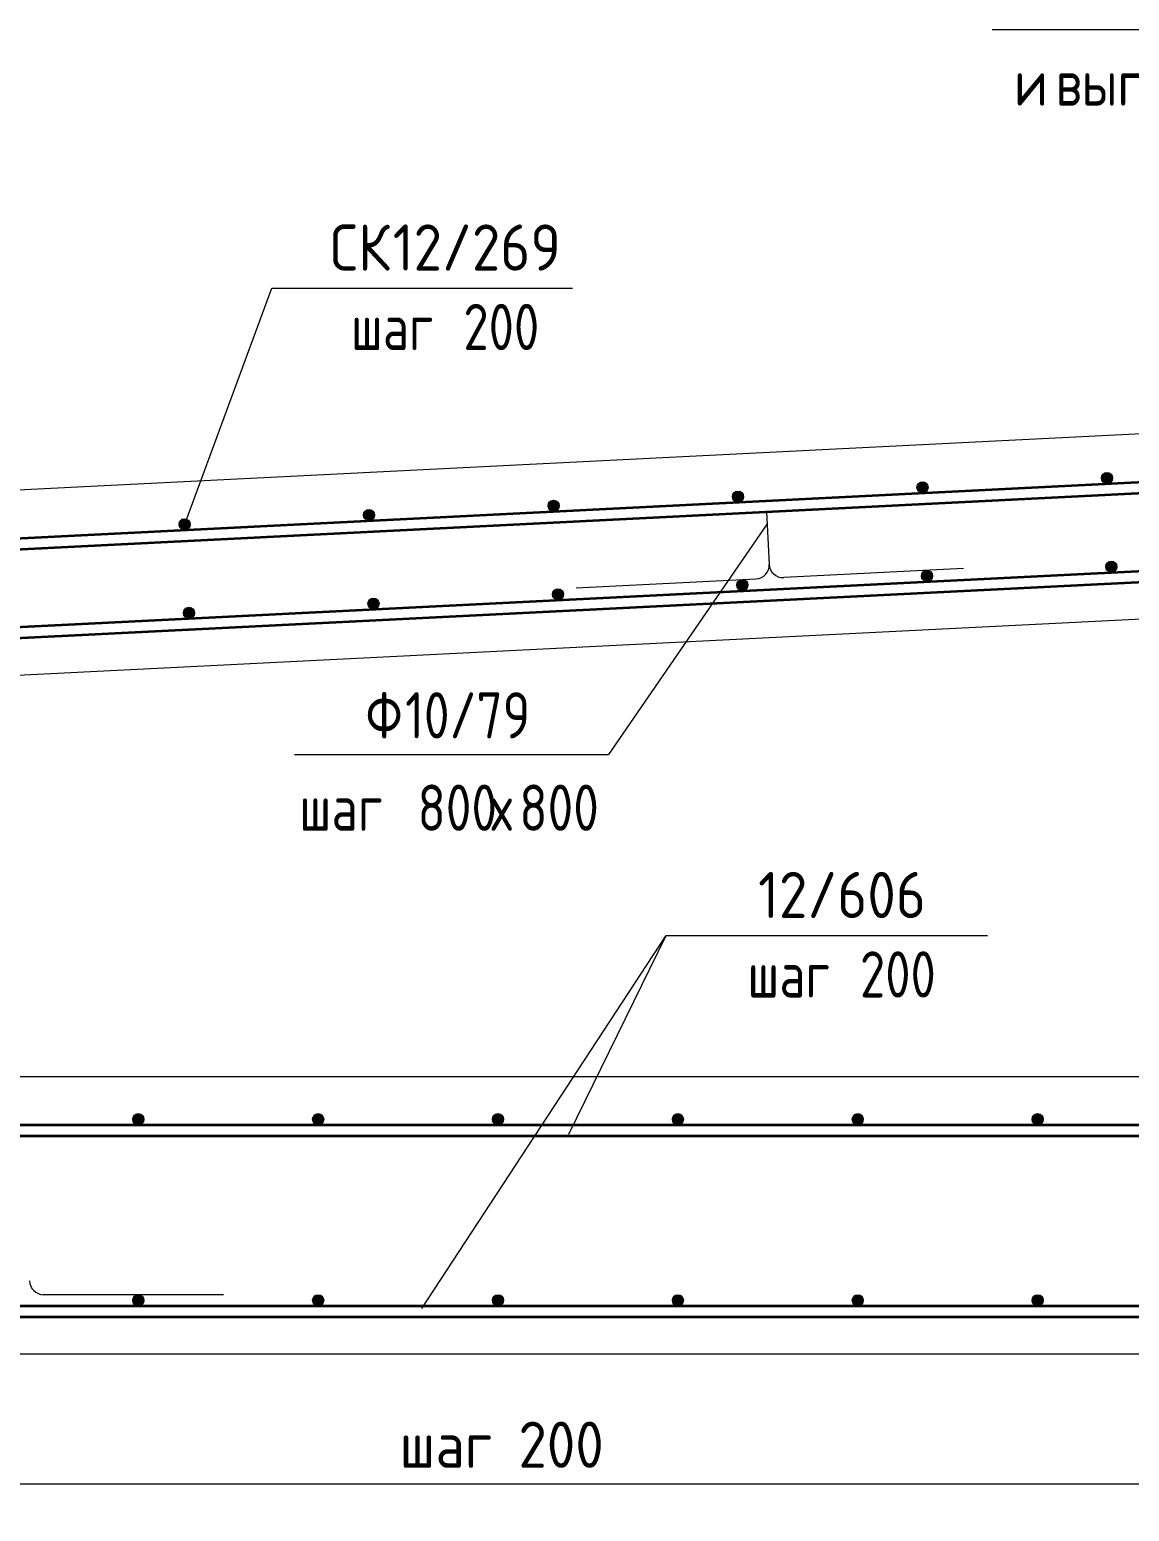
# Model space of a CAD drawing. Header units: millimetres. Extents: x 3129 to 68868, y -1586 to 12682.
# Drawn here: x 47403 to 48594, y -1321 to 283 of the extents above; entities that cross this region are included whole.
import ezdxf

# ---------------------------------------------------------------- set-up
doc = ezdxf.new("R2010")
doc.units = ezdxf.units.MM
for name, color, linetype, lineweight in [('AA_Dim', 7, 'Continuous', 9), ('AA_Dim-20', 7, 'Continuous', 9), ('AA_Linii', 7, 'Continuous', 9), ('AA_Vinoska', 7, 'Continuous', 9), ('AF_Perekritie_Опалубка', 253, 'Continuous', 20), ('KR_Armatura', 7, 'Continuous', 20), ('KR_Armatura_Tonkie', 7, 'Continuous', 20)]:
    doc.layers.add(name, color=color, linetype=linetype, lineweight=lineweight)
doc.styles.add('GOST Common', font='GOST_Common.ttf', dxfattribs={"width": 0.85, "height": 50})
doc.styles.add('ISOCPEUR_1', font='isocpeur.TTF', dxfattribs={"width": 0.9, "height": 50})
doc.styles.add('ISOCPEUR_2', font='isocpeur.TTF', dxfattribs={"width": 0.8, "height": 50})
doc.dimstyles.new('05_Округл_5мм__прозр__2', dxfattribs={"dimscale": 304.8, "dimtxt": 50.137748, "dimasz": 0.111549, "dimexe": 0.098425, "dimexo": 0.065617, "dimgap": 0.006562, "dimtad": 1, "dimdec": 0, "dimrnd": 5, "dimdsep": 46, "dimtxsty": 'ISOCPEUR_1', "dimblk1": 'OBLIQUE', "dimblk2": 'OBLIQUE', "dimsah": 1, "dimcen": 0.09, "dimdle": 0.098425, "dimazin": 0, "dimtfac": 1, "dimtdec": 4, "dimtix": 1, "dimtmove": 0, "dimatfit": 3, "dimfxl": 1, "dimtvp": 1, "dimtolj": 1, "dimtzin": 0, "dimlwd": 18, "dimlwe": 18, "dimarcsym": 2})

# ---------------------------------------------------------------- blocks, each defined once
blk = doc.blocks.new('010_Текст с выноской - Текст 2 строки-4106567-Сечение 20')
at = {"layer": 'AA_Vinoska'}
blk.add_line((31829.2, 283.5), (33029.2, 283.5), dxfattribs=at)
blk = doc.blocks.new('DIMBLOCK53-Сечение 20')
at = {"layer": 'AA_Dim-20', "lineweight": 18}
for p, q in [((45010.5, -1112.2), (45010.5, -1320.6)), ((45010.5, -1290.6), (45010.5, -1112.2)), ((50822.9, -1118), (50822.9, -1320.6)), ((50822.9, -1290.6), (50822.9, -1118)), ((45010.5, -1290.6), (50852.9, -1290.6))]:
    blk.add_line(p, q, dxfattribs=at)
at = {"layer": 'AA_Dim-20', "lineweight": 30}
for p, q in [((45010.5, -1290.6), (45027.5, -1273.6)), ((50822.9, -1290.6), (50839.9, -1273.6)), ((45010.5, -1290.6), (44993.5, -1307.6)), ((50822.9, -1290.6), (50805.9, -1307.6))]:
    blk.add_line(p, q, dxfattribs=at)
at = {"layer": 'AA_Dim-20', "color": 0, "lineweight": 18, "insert": (47803.7, -1223.4), "char_height": 50, "width": 271.311, "attachment_point": 1, "line_spacing_factor": 1.135194, "style": 'ISOCPEUR_1'}
blk.add_mtext('шаг 200', dxfattribs=at)
blk = doc.blocks.new('_Oblique')
at = {"color": 0, "linetype": 'ByBlock', "lineweight": -2}
blk.add_line((-0.5, -0.5), (0.5, 0.5), dxfattribs=at)
blk = doc.blocks.new('010_Текст с выноской - Текст 2 строки-4087354-Сечение 20')
at = {"layer": 'AA_Vinoska'}
blk.add_line((30625.7, -727.5), (30285.7, -727.5), dxfattribs=at)
blk = doc.blocks.new('042_М_Арматуры - Диам длина поз _ Комментарий-2260297-Сечение 20')
at = {"layer": 'AA_Vinoska'}
blk.add_line((29474.2, -1424), (29794.2, -1424), dxfattribs=at)
blk = doc.blocks.new('042_М_Арматуры - Диам длина поз _ Шаг-2260295-Сечение 20')
at = {"layer": 'AA_Vinoska'}
blk.add_line((28286.3, -1424), (28566.3, -1424), dxfattribs=at)

msp = doc.modelspace()

# ---------------------------------------------------------------- hatches: boundary and pattern name
at = {"layer": 'KR_Armatura'}
h = msp.add_hatch(color=256, dxfattribs=at)
edge = h.paths.add_edge_path()
edge.add_arc((48370, -212), 6, 0, 360)
for points in [[(48367.2, -217.4), (48373.2, -217.1), (48376, -211.7), (48372.7, -206.7), (48366.7, -207), (48364, -212.3)], [(48567, -207.4), (48573, -207.1), (48575.7, -201.7), (48572.5, -196.7), (48566.5, -197), (48563.7, -202.3)], [(48167.5, -227.4), (48173.5, -227.1), (48176.2, -221.7), (48173, -216.7), (48167, -217), (48164.2, -222.3)], [(47768, -247.4), (47774, -247.1), (47776.7, -241.7), (47773.5, -236.7), (47767.5, -237), (47764.7, -242.3)], [(47967.7, -237.4), (47973.7, -237.1), (47976.5, -231.7), (47973.2, -226.7), (47967.2, -227), (47964.5, -232.3)], [(47568.2, -257.4), (47574.2, -257.1), (47577, -251.7), (47573.7, -246.7), (47567.7, -247), (47565, -252.3)], [(48372, -313.3), (48378, -313), (48380.8, -307.6), (48377.5, -302.6), (48371.5, -302.9), (48368.8, -308.2)], [(48571.8, -303.3), (48577.8, -303), (48580.5, -297.6), (48577.3, -292.6), (48571.3, -292.9), (48568.5, -298.2)], [(48172.3, -323.3), (48178.3, -323), (48181, -317.6), (48177.8, -312.6), (48171.8, -312.9), (48169, -318.2)], [(47772.8, -343.3), (47778.8, -343), (47781.5, -337.6), (47778.3, -332.6), (47772.3, -332.9), (47769.5, -338.2)], [(47972.5, -333.3), (47978.5, -333), (47981.3, -327.6), (47978, -322.6), (47972, -322.9), (47969.3, -328.2)], [(47573, -353.3), (47579, -353), (47581.8, -347.6), (47578.5, -342.6), (47572.5, -342.9), (47569.8, -348.2)], [(47517.8, -901.2), (47523.8, -901.2), (47526.8, -896), (47523.8, -890.8), (47517.8, -890.8), (47514.8, -896)], [(47712.6, -901.2), (47718.6, -901.2), (47721.6, -896), (47718.6, -890.8), (47712.6, -890.8), (47709.6, -896)], [(47907.3, -901.2), (47913.3, -901.2), (47916.3, -896), (47913.3, -890.8), (47907.3, -890.8), (47904.3, -896)], [(48102.1, -901.2), (48108.1, -901.2), (48111.1, -896), (48108.1, -890.8), (48102.1, -890.8), (48099.1, -896)], [(48296.9, -901.2), (48302.9, -901.2), (48305.9, -896), (48302.9, -890.8), (48296.9, -890.8), (48293.9, -896)], [(48491.6, -901.2), (48497.6, -901.2), (48500.6, -896), (48497.6, -890.8), (48491.6, -890.8), (48488.6, -896)], [(47517.8, -1097.2), (47523.8, -1097.2), (47526.8, -1092), (47523.8, -1086.8), (47517.8, -1086.8), (47514.8, -1092)], [(47712.6, -1097.2), (47718.6, -1097.2), (47721.6, -1092), (47718.6, -1086.8), (47712.6, -1086.8), (47709.6, -1092)], [(47907.3, -1097.2), (47913.3, -1097.2), (47916.3, -1092), (47913.3, -1086.8), (47907.3, -1086.8), (47904.3, -1092)], [(48102.1, -1097.2), (48108.1, -1097.2), (48111.1, -1092), (48108.1, -1086.8), (48102.1, -1086.8), (48099.1, -1092)], [(48296.9, -1097.2), (48302.9, -1097.2), (48305.9, -1092), (48302.9, -1086.8), (48296.9, -1086.8), (48293.9, -1092)], [(48491.6, -1097.2), (48497.6, -1097.2), (48500.6, -1092), (48497.6, -1086.8), (48491.6, -1086.8), (48488.6, -1092)]]:
    msp.add_hatch(color=256, dxfattribs=at).paths.add_polyline_path(points)
h = msp.add_hatch(color=256, dxfattribs=at)
edge = h.paths.add_edge_path()
edge.add_arc((48569.7, -202), 6, 0, 360)
h = msp.add_hatch(color=256, dxfattribs=at)
edge = h.paths.add_edge_path()
edge.add_arc((48170.2, -222), 6, 0, 360)
h = msp.add_hatch(color=256, dxfattribs=at)
edge = h.paths.add_edge_path()
edge.add_arc((47770.7, -242), 6, 0, 360)
h = msp.add_hatch(color=256, dxfattribs=at)
edge = h.paths.add_edge_path()
edge.add_arc((47970.5, -232), 6, 0, 360)
h = msp.add_hatch(color=256, dxfattribs=at)
edge = h.paths.add_edge_path()
edge.add_arc((47571, -252), 6, 0, 360)
h = msp.add_hatch(color=256, dxfattribs=at)
edge = h.paths.add_edge_path()
edge.add_arc((48374.8, -307.9), 6, 0, 360)
h = msp.add_hatch(color=256, dxfattribs=at)
edge = h.paths.add_edge_path()
edge.add_arc((48574.5, -297.9), 6, 0, 360)
h = msp.add_hatch(color=256, dxfattribs=at)
edge = h.paths.add_edge_path()
edge.add_arc((48175, -317.9), 6, 0, 360)
h = msp.add_hatch(color=256, dxfattribs=at)
edge = h.paths.add_edge_path()
edge.add_arc((47775.5, -337.9), 6, 0, 360)
h = msp.add_hatch(color=256, dxfattribs=at)
edge = h.paths.add_edge_path()
edge.add_arc((47975.3, -327.9), 6, 0, 360)
h = msp.add_hatch(color=256, dxfattribs=at)
edge = h.paths.add_edge_path()
edge.add_arc((47575.8, -347.9), 6, 0, 360)
h = msp.add_hatch(color=256, dxfattribs=at)
edge = h.paths.add_edge_path()
edge.add_arc((47520.8, -896), 6, 0, 360)
h = msp.add_hatch(color=256, dxfattribs=at)
edge = h.paths.add_edge_path()
edge.add_arc((47715.6, -896), 6, 0, 360)
h = msp.add_hatch(color=256, dxfattribs=at)
edge = h.paths.add_edge_path()
edge.add_arc((47910.3, -896), 6, 0, 360)
h = msp.add_hatch(color=256, dxfattribs=at)
edge = h.paths.add_edge_path()
edge.add_arc((48105.1, -896), 6, 0, 360)
h = msp.add_hatch(color=256, dxfattribs=at)
edge = h.paths.add_edge_path()
edge.add_arc((48299.9, -896), 6, 0, 360)
h = msp.add_hatch(color=256, dxfattribs=at)
edge = h.paths.add_edge_path()
edge.add_arc((48494.6, -896), 6, 0, 360)
h = msp.add_hatch(color=256, dxfattribs=at)
edge = h.paths.add_edge_path()
edge.add_arc((47520.8, -1092), 6, 0, 360)
h = msp.add_hatch(color=256, dxfattribs=at)
edge = h.paths.add_edge_path()
edge.add_arc((47715.6, -1092), 6, 0, 360)
h = msp.add_hatch(color=256, dxfattribs=at)
edge = h.paths.add_edge_path()
edge.add_arc((47910.3, -1092), 6, 0, 360)
h = msp.add_hatch(color=256, dxfattribs=at)
edge = h.paths.add_edge_path()
edge.add_arc((48105.1, -1092), 6, 0, 360)
h = msp.add_hatch(color=256, dxfattribs=at)
edge = h.paths.add_edge_path()
edge.add_arc((48299.9, -1092), 6, 0, 360)
h = msp.add_hatch(color=256, dxfattribs=at)
edge = h.paths.add_edge_path()
edge.add_arc((48494.6, -1092), 6, 0, 360)

# ---------------------------------------------------------------- linework, layer by layer
at = {"layer": 'AA_Linii', "lineweight": 20}
for p, q in [((48201.1, -238.5), (48203.9, -295.5)), ((48414.4, -299.9), (48219.7, -309.7)), ((47995, -320.9), (48189.7, -311.2)), ((47613.2, -1086), (47418.2, -1086))]:
    msp.add_line(p, q, dxfattribs=at)
for centre, start, end in [((48189, -296.2), 272.8654, 2.8654), ((48218.9, -294.7), 182.8654, 272.8654), ((47418.2, -1071), 180, 270)]:
    msp.add_arc(centre, 15, start, end, dxfattribs=at)
at = {"layer": 'AA_Vinoska'}
for p, q in [((47572.2, -248.9), (47665.5, 3.6)), ((47665.5, 3.6), (47711.1, 3.6)), ((48201.9, -251.7), (48030, -501.4)), ((47828, -1101.1), (48092.6, -697.3)), ((47987.1, -912.1), (48092.6, -697.3)), ((48092.6, -697.3), (48120.4, -697.3)), ((48092.6, -697.3), (48120.4, -697.3))]:
    msp.add_line(p, q, dxfattribs=at)
at = {"layer": 'AF_Perekritie_Опалубка'}
for p, q in [((49870.3, -91), (46691.2, -250)), ((46691.2, -450.2), (49820.9, -293.7)), ((49821.2, -850), (45131.2, -850)), ((44932.8, -1150), (50883.5, -1150))]:
    msp.add_line(p, q, dxfattribs=at)
at = {"layer": 'KR_Armatura'}
for p, q in [((48366.7, -207), (48364, -212.3)), ((48372.7, -206.7), (48366.7, -207)), ((48376, -211.7), (48372.7, -206.7)), ((48566.5, -197), (48563.7, -202.3)), ((48563.7, -202.3), (48567, -207.4)), ((48572.5, -196.7), (48566.5, -197)), ((48567, -207.4), (48573, -207.1)), ((48575.7, -201.7), (48572.5, -196.7)), ((48573, -207.1), (48575.7, -201.7)), ((48167, -217), (48164.2, -222.3)), ((48164.2, -222.3), (48167.5, -227.4)), ((48173, -216.7), (48167, -217)), ((48176.2, -221.7), (48173, -216.7)), ((48173.5, -227.1), (48176.2, -221.7)), ((48364, -212.3), (48367.2, -217.4)), ((48367.2, -217.4), (48373.2, -217.1)), ((48373.2, -217.1), (48376, -211.7)), ((47767.5, -237), (47764.7, -242.3)), ((47773.5, -236.7), (47767.5, -237)), ((47776.7, -241.7), (47773.5, -236.7)), ((47967.2, -227), (47964.5, -232.3)), ((47964.5, -232.3), (47967.7, -237.4)), ((47973.2, -226.7), (47967.2, -227)), ((47967.7, -237.4), (47973.7, -237.1)), ((47976.5, -231.7), (47973.2, -226.7)), ((47973.7, -237.1), (47976.5, -231.7)), ((48167.5, -227.4), (48173.5, -227.1)), ((47567.7, -247), (47565, -252.3)), ((47565, -252.3), (47568.2, -257.4)), ((47573.7, -246.7), (47567.7, -247)), ((47577, -251.7), (47573.7, -246.7)), ((47574.2, -257.1), (47577, -251.7)), ((47764.7, -242.3), (47768, -247.4)), ((47768, -247.4), (47774, -247.1)), ((47774, -247.1), (47776.7, -241.7)), ((47568.2, -257.4), (47574.2, -257.1)), ((48371.5, -302.9), (48368.8, -308.2)), ((48377.5, -302.6), (48371.5, -302.9)), ((48380.8, -307.6), (48377.5, -302.6)), ((48571.3, -292.9), (48568.5, -298.2)), ((48568.5, -298.2), (48571.8, -303.3)), ((48577.3, -292.6), (48571.3, -292.9)), ((48571.8, -303.3), (48577.8, -303)), ((48580.5, -297.6), (48577.3, -292.6)), ((48577.8, -303), (48580.5, -297.6)), ((48171.8, -312.9), (48169, -318.2)), ((48169, -318.2), (48172.3, -323.3)), ((48177.8, -312.6), (48171.8, -312.9)), ((48181, -317.6), (48177.8, -312.6)), ((48178.3, -323), (48181, -317.6)), ((48368.8, -308.2), (48372, -313.3)), ((48372, -313.3), (48378, -313)), ((48378, -313), (48380.8, -307.6)), ((47772.3, -332.9), (47769.5, -338.2)), ((47778.3, -332.6), (47772.3, -332.9)), ((47781.5, -337.6), (47778.3, -332.6)), ((47972, -322.9), (47969.3, -328.2)), ((47969.3, -328.2), (47972.5, -333.3)), ((47978, -322.6), (47972, -322.9)), ((47972.5, -333.3), (47978.5, -333)), ((47981.3, -327.6), (47978, -322.6)), ((47978.5, -333), (47981.3, -327.6)), ((48172.3, -323.3), (48178.3, -323)), ((47572.5, -342.9), (47569.8, -348.2)), ((47569.8, -348.2), (47573, -353.3)), ((47578.5, -342.6), (47572.5, -342.9)), ((47581.8, -347.6), (47578.5, -342.6)), ((47579, -353), (47581.8, -347.6)), ((47769.5, -338.2), (47772.8, -343.3)), ((47772.8, -343.3), (47778.8, -343)), ((47778.8, -343), (47781.5, -337.6)), ((47573, -353.3), (47579, -353)), ((47517.8, -890.8), (47514.8, -896)), ((47514.8, -896), (47517.8, -901.2)), ((47523.8, -890.8), (47517.8, -890.8)), ((47526.8, -896), (47523.8, -890.8)), ((47523.8, -901.2), (47526.8, -896)), ((47712.6, -890.8), (47709.6, -896)), ((47709.6, -896), (47712.6, -901.2)), ((47718.6, -890.8), (47712.6, -890.8)), ((47721.6, -896), (47718.6, -890.8)), ((47718.6, -901.2), (47721.6, -896)), ((47907.3, -890.8), (47904.3, -896)), ((47904.3, -896), (47907.3, -901.2)), ((47913.3, -890.8), (47907.3, -890.8)), ((47916.3, -896), (47913.3, -890.8)), ((47913.3, -901.2), (47916.3, -896)), ((48102.1, -890.8), (48099.1, -896)), ((48099.1, -896), (48102.1, -901.2)), ((48108.1, -890.8), (48102.1, -890.8)), ((48111.1, -896), (48108.1, -890.8)), ((48108.1, -901.2), (48111.1, -896)), ((48296.9, -890.8), (48293.9, -896)), ((48293.9, -896), (48296.9, -901.2)), ((48302.9, -890.8), (48296.9, -890.8)), ((48305.9, -896), (48302.9, -890.8)), ((48302.9, -901.2), (48305.9, -896)), ((48491.6, -890.8), (48488.6, -896)), ((48488.6, -896), (48491.6, -901.2)), ((48497.6, -890.8), (48491.6, -890.8)), ((48500.6, -896), (48497.6, -890.8)), ((48497.6, -901.2), (48500.6, -896)), ((47517.8, -901.2), (47523.8, -901.2)), ((47712.6, -901.2), (47718.6, -901.2)), ((47907.3, -901.2), (47913.3, -901.2)), ((48102.1, -901.2), (48108.1, -901.2)), ((48296.9, -901.2), (48302.9, -901.2)), ((48491.6, -901.2), (48497.6, -901.2)), ((47517.8, -1086.8), (47514.8, -1092)), ((47523.8, -1086.8), (47517.8, -1086.8)), ((47526.8, -1092), (47523.8, -1086.8)), ((47712.6, -1086.8), (47709.6, -1092)), ((47718.6, -1086.8), (47712.6, -1086.8)), ((47721.6, -1092), (47718.6, -1086.8)), ((47907.3, -1086.8), (47904.3, -1092)), ((47913.3, -1086.8), (47907.3, -1086.8)), ((47916.3, -1092), (47913.3, -1086.8)), ((48102.1, -1086.8), (48099.1, -1092)), ((48108.1, -1086.8), (48102.1, -1086.8)), ((48111.1, -1092), (48108.1, -1086.8)), ((48296.9, -1086.8), (48293.9, -1092)), ((48302.9, -1086.8), (48296.9, -1086.8)), ((48305.9, -1092), (48302.9, -1086.8)), ((48491.6, -1086.8), (48488.6, -1092)), ((48497.6, -1086.8), (48491.6, -1086.8)), ((48500.6, -1092), (48497.6, -1086.8)), ((47514.8, -1092), (47517.8, -1097.2)), ((47517.8, -1097.2), (47523.8, -1097.2)), ((47523.8, -1097.2), (47526.8, -1092)), ((47709.6, -1092), (47712.6, -1097.2)), ((47712.6, -1097.2), (47718.6, -1097.2)), ((47718.6, -1097.2), (47721.6, -1092)), ((47904.3, -1092), (47907.3, -1097.2)), ((47907.3, -1097.2), (47913.3, -1097.2)), ((47913.3, -1097.2), (47916.3, -1092)), ((48099.1, -1092), (48102.1, -1097.2)), ((48102.1, -1097.2), (48108.1, -1097.2)), ((48108.1, -1097.2), (48111.1, -1092)), ((48293.9, -1092), (48296.9, -1097.2)), ((48296.9, -1097.2), (48302.9, -1097.2)), ((48302.9, -1097.2), (48305.9, -1092)), ((48488.6, -1092), (48491.6, -1097.2)), ((48491.6, -1097.2), (48497.6, -1097.2)), ((48497.6, -1097.2), (48500.6, -1092))]:
    msp.add_line(p, q, dxfattribs=at)
for centre in [(48370, -212), (48569.7, -202), (48170.2, -222), (47770.7, -242), (47970.5, -232), (47571, -252), (48374.8, -307.9), (48574.5, -297.9), (48175, -317.9), (47775.5, -337.9), (47975.3, -327.9), (47575.8, -347.9), (47520.8, -896), (47715.6, -896), (47910.3, -896), (48105.1, -896), (48299.9, -896), (48494.6, -896), (47520.8, -1092), (47715.6, -1092), (47910.3, -1092), (48105.1, -1092), (48299.9, -1092), (48494.6, -1092)]:
    msp.add_circle(centre, 6, dxfattribs=at)
at = {"layer": 'KR_Armatura_Tonkie', "lineweight": 35}
for p, q in [((46693.2, -302), (49490.1, -162.1)), ((46693.8, -313.9), (49490.7, -174.1)), ((46695.6, -398), (49493, -258.1)), ((46696.2, -409.9), (49493.6, -270)), ((44972.8, -914), (50883.5, -914)), ((44989.5, -902), (49856.2, -902)), ((44972.8, -1098), (49856.2, -1098)), ((44972.8, -1110), (50883.5, -1110))]:
    msp.add_line(p, q, dxfattribs=at)

# ---------------------------------------------------------------- block references
at = {"layer": 'AA_Vinoska'}
for name, p in [('010_Текст с выноской - Текст 2 строки-4106567-Сечение 20', (16616.1, 0)), ('042_М_Арматуры - Диам длина поз _ Шаг-2260295-Сечение 20', (19424.8, 1427.6)), ('010_Текст с выноской - Текст 2 строки-4087354-Сечение 20', (17404.4, 226)), ('042_М_Арматуры - Диам длина поз _ Комментарий-2260297-Сечение 20', (18646.2, 726.7)), ('042_М_Арматуры - Диам длина поз _ Комментарий-2260297-Сечение 20', (18646.2, 726.7))]:
    msp.add_blockref(name, p, dxfattribs=at)

# ---------------------------------------------------------------- texts
at = {"layer": 'AA_Vinoska', "char_height": 50, "attachment_point": 1}
for s, insert, width, style in [('\\fGOST Common|b0|i0|c204|p34|;\\W.85; ', (48499.5, 251.1), 17.717, 'GOST Common'), ('\\fGOST Common|b0|i0|c204|p34|;\\W.85;и', (48469.1, 251.1), 36.797, 'GOST Common'), ('выполнит', (48514.1, 251.1), 308.008, 'GOST Common'), ('СК', (47728.6, 72.6), 82.253, 'ISOCPEUR_1'), ('12/269', (47796.4, 72.6), 222.228, 'ISOCPEUR_1'), (' 200', (47847.4, -13.4), 133.401, 'ISOCPEUR_2'), ('шаг', (47751.1, -13.4), 116.726, 'ISOCPEUR_2'), ('\\fGOST Common|b0|i0|c204|p34|;\\W.85;Ф', (47767, -433.8), 51.789, 'GOST Common'), ('10/79', (47809.8, -433.8), 173.084, 'GOST Common'), (' 800', (47797.4, -533.8), 128.11, 'GOST Common'), ('800', (47933.4, -533.8), 110.392, 'GOST Common'), ('шаг', (47695, -533.8), 124.021, 'GOST Common'), ('\\fGOST Common|b0|i0|c204|p34|;\\W.85;х', (47903.1, -533.8), 36.797, 'GOST Common'), ('12/606', (48192, -628.3), 222.228, 'ISOCPEUR_1'), ('12/606', (48192, -628.3), 222.228, 'ISOCPEUR_1'), (' 200', (48276.8, -714.3), 133.401, 'ISOCPEUR_2'), ('шаг', (48180.4, -714.3), 116.726, 'ISOCPEUR_2')]:
    msp.add_mtext(s, dxfattribs=dict(at, insert=insert, width=width, style=style))

# ---------------------------------------------------------------- dimensions: what is measured, and where the dimension line sits
at = {"layer": 'AA_Dim', "lineweight": 18}
dim = msp.add_linear_dim(base=(50822.9, -1290.6), p1=(45010.5, -1092.2), p2=(50822.9, -1098), text='шаг 200', dimstyle='05_Округл_5мм__прозр__2', override={"dimpost": '<>', "dimfxl": 5812.46159}, dxfattribs=at)
dim.commit()
dim.dimension.update_dxf_attribs({"geometry": 'DIMBLOCK53-Сечение 20', "text_midpoint": (47916.7, -1263.5)})

doc.saveas('drawing.dxf')
